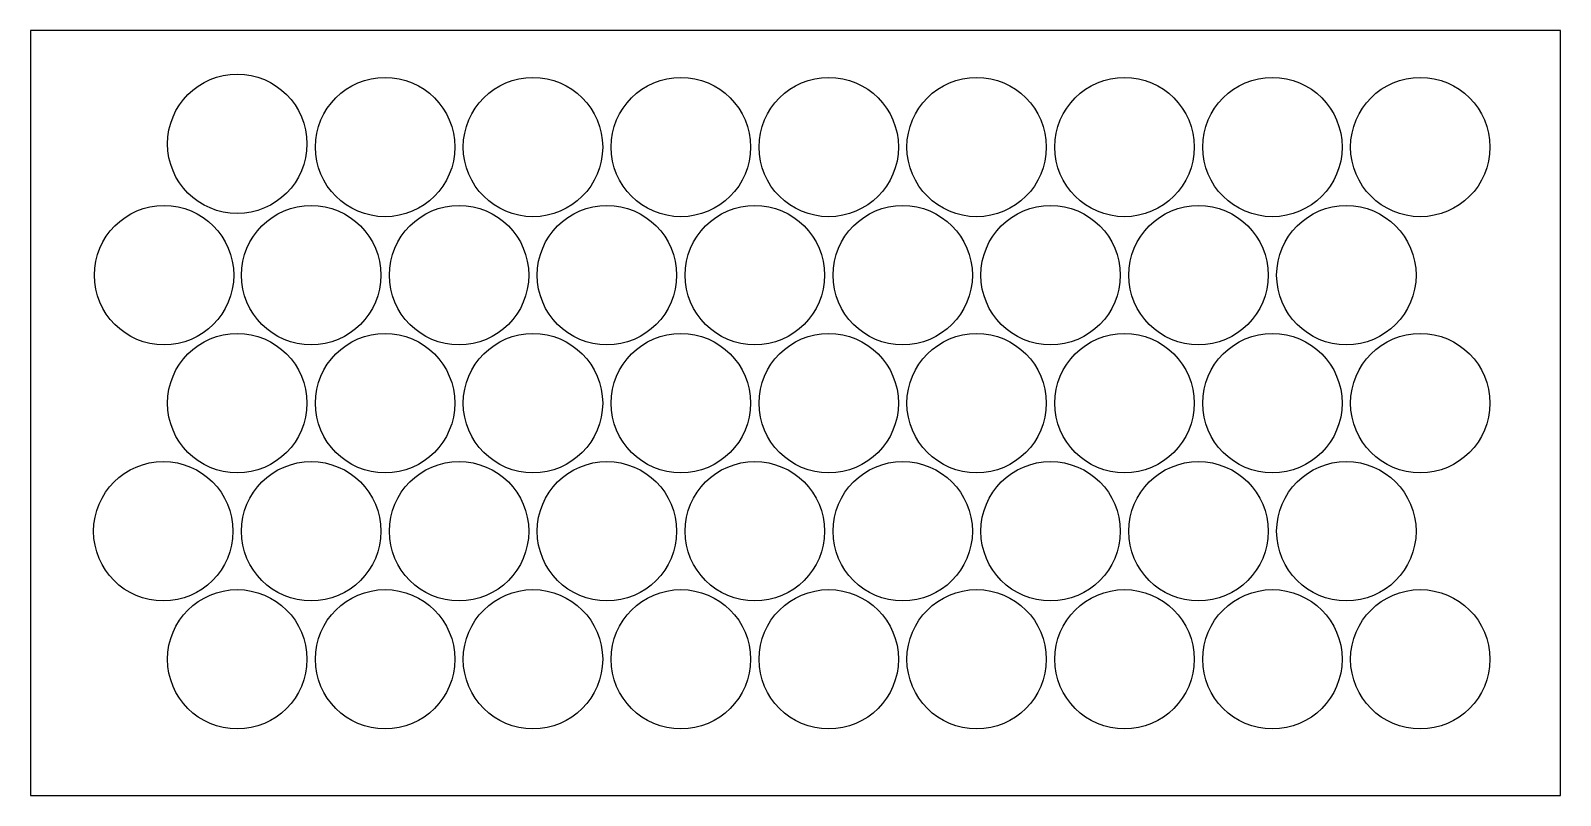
# Model space of a CAD drawing. Header units: millimetres. Extents: x -387 to 63, y -78 to 147.
import ezdxf

# ---------------------------------------------------------------- set-up
doc = ezdxf.new("R2010")
doc.units = ezdxf.units.MM
doc.layers.add('Sketch416', color=7, linetype='CONTINUOUS')

msp = doc.modelspace()

# ---------------------------------------------------------------- linework, layer by layer
at = {"layer": 'Sketch416'}
for p, q in [((62.97, 147.28), (-387.03, 147.28)), ((-387.03, 147.28), (-387.03, -77.72)), ((62.97, -77.72), (62.97, 147.28)), ((-387.03, -77.72), (62.97, -77.72))]:
    msp.add_line(p, q, dxfattribs=at)
for centre in [(-326.25, 113.98), (-282.75, 113.02), (-239.25, 113.02), (-195.75, 113.02), (-152.25, 113.02), (-108.75, 113.02), (-65.25, 113.02), (-21.75, 113.02), (21.75, 113.02), (-347.78, 75.34), (-304.5, 75.34), (-261, 75.34), (-217.5, 75.34), (-174, 75.34), (-130.5, 75.34), (-87, 75.34), (-43.5, 75.34), (0, 75.34), (-326.25, 37.67), (-282.75, 37.67), (-239.25, 37.67), (-195.75, 37.67), (-152.25, 37.67), (-108.75, 37.67), (-65.25, 37.67), (-21.75, 37.67), (21.75, 37.67), (-348, 0), (-304.5, 0), (-261, 0), (-217.5, 0), (-174, 0), (-130.5, 0), (-87, 0), (-43.5, 0), (0, 0), (-326.25, -37.67), (-282.75, -37.67), (-239.25, -37.67), (-195.75, -37.67), (-152.25, -37.67), (-108.75, -37.67), (-65.25, -37.67), (-21.75, -37.67), (21.75, -37.67)]:
    msp.add_circle(centre, 20.5, dxfattribs=at)

doc.saveas('drawing.dxf')
